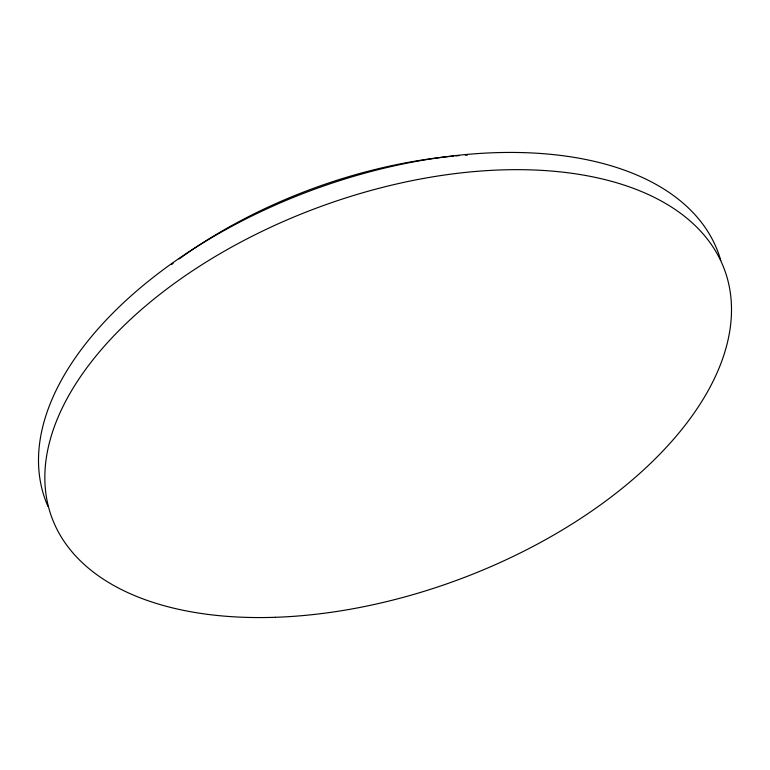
<?xml version="1.0" encoding="UTF-8"?>
<svg xmlns="http://www.w3.org/2000/svg" width="770" height="770" viewBox="0 0 770 770"><rect width="100%" height="100%" fill="white"/><g stroke="black" fill="none" stroke-linecap="round" stroke-linejoin="round"><path stroke-width="1.16" d="M47.99 506.487A358.445 198.881 -20.2 0 1 314.333 189.314A358.445 198.881 -20.2 0 1 720.778 260.433M171.412 264.63A330.869 183.578 -20.2 0 1 173.106 263.359M179.112 258.932A330.869 183.578 -20.2 0 1 453.665 156.098M455.811 155.906A330.869 183.578 -20.2 0 1 459.016 155.636M465.407 155.165A330.869 183.578 -20.2 0 1 467.525 155.03M275.477 617.29A358.445 198.881 -20.2 0 0 725.379 272.128A358.445 198.881 -20.2 0 0 163.654 291.416A358.445 198.881 -20.2 0 0 275.477 617.29"/></g></svg>
